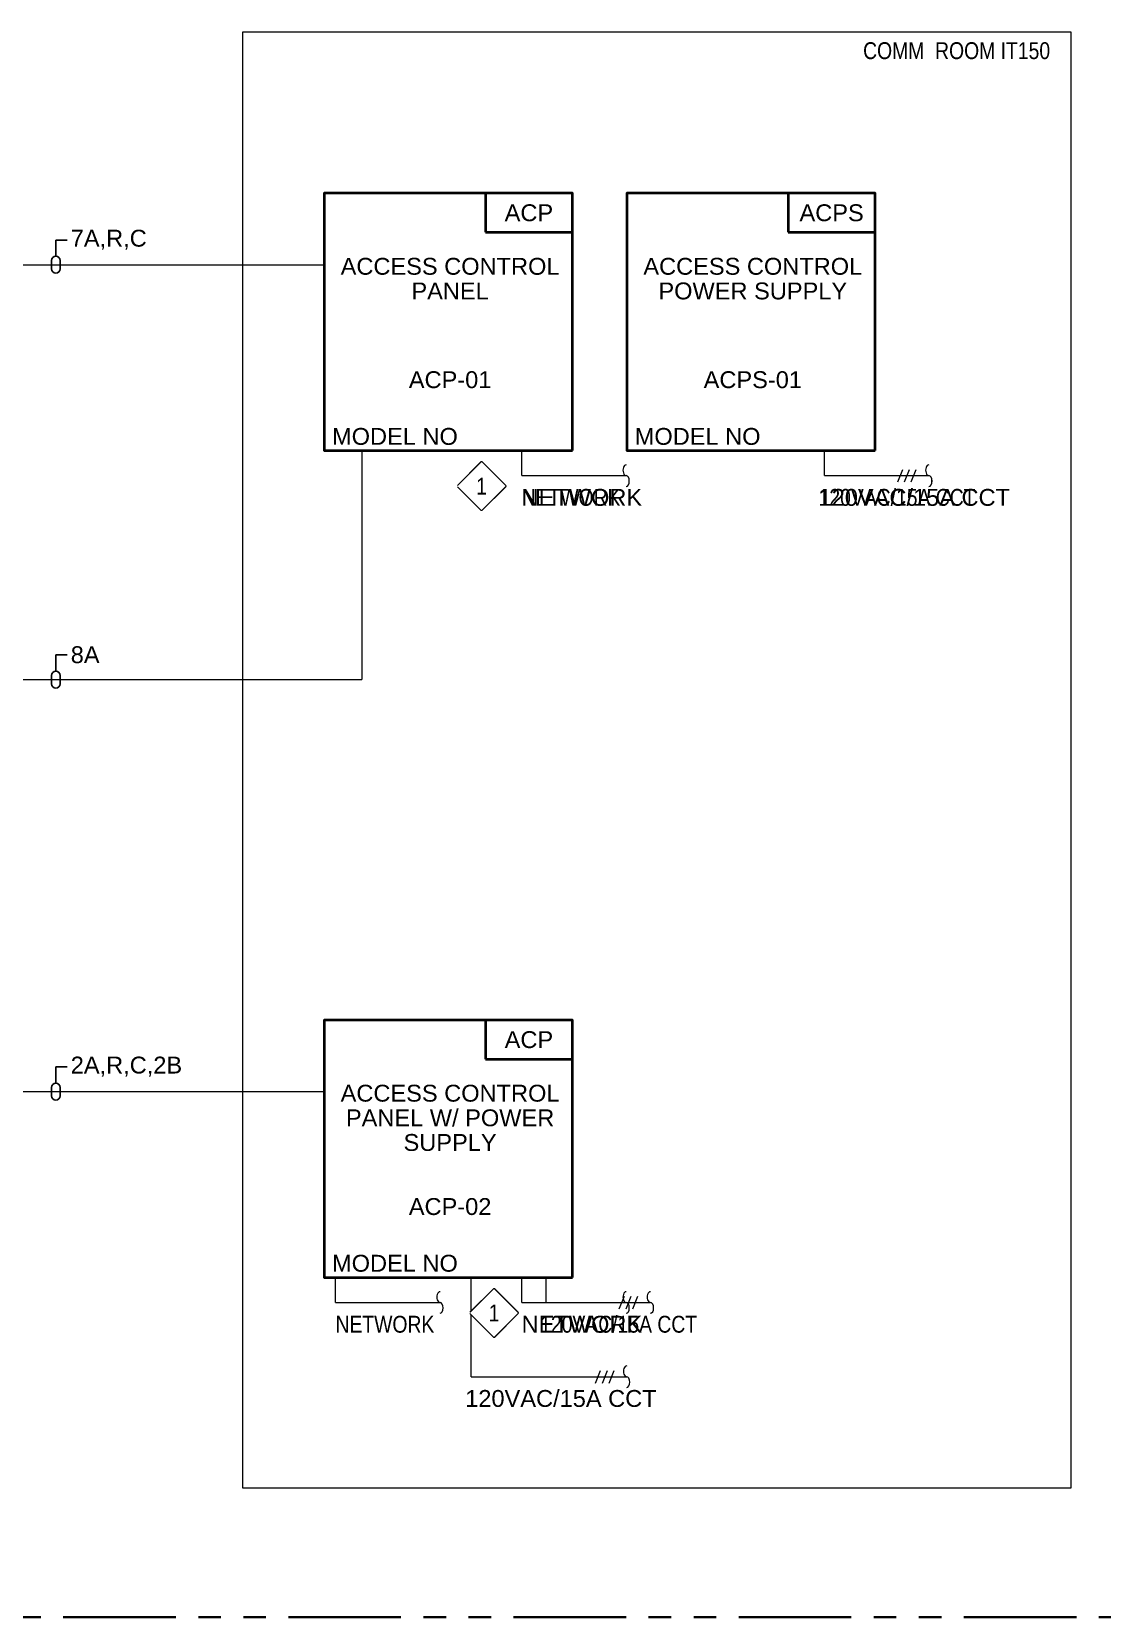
# Model space of a CAD drawing. Header units: inches. Extents: x 84 to 207, y -12 to 77.
# Drawn here: x 100.87 to 106.81, y 61.31 to 70.12 of the extents above; entities that cross this region are included whole.
import ezdxf
from ezdxf import colors
from ezdxf.entities.mleader import LeaderData, LeaderLine
from ezdxf.enums import TextEntityAlignment as Align
from ezdxf.math import Vec2, Vec3

# ---------------------------------------------------------------- set-up
doc = ezdxf.new("R2010")
doc.units = ezdxf.units.IN
doc.header["$MEASUREMENT"] = 0
doc.set_wipeout_variables(frame=1)
doc.linetypes.add('PHANTOM2', pattern=[1.25, 0.625, -0.125, 0.125, -0.125, 0.125, -0.125])
for name, color, linetype, lineweight in [('E-SEC-WIRE', 6, 'Continuous', 18), ('E-SERT-ACCS', 23, 'Continuous', 40), ('F-ALRM-WIRE-DTCT', 151, 'Continuous', 35), ('F-ANNO-TEXT', 7, 'Continuous', 25), ('F-ANNO-WIPE', 7, 'Continuous', 0), ('F-CTRL-PANL', 23, 'Continuous', 40), ('S-ANNO-DIMS', 2, 'Continuous', 25)]:
    doc.layers.add(name, color=color, linetype=linetype, lineweight=lineweight)
doc.styles.add('Body', font='', dxfattribs={"height": 0.09375})
doc.styles.add('MtXpl_Arial_Narrow', font='arial.ttf')
doc.styles.get('Body').set_extended_font_data('Arial Narrow')

# ---------------------------------------------------------------- blocks, each defined once
blk = doc.blocks.new('WireTagLoop')
at = {"color": 0, "linetype": 'ByBlock', "lineweight": -2}
blk.add_lwpolyline([(-0.5, 0.5, 0.999484), (-0.5, -0.5), (0.5, -0.5, 0.999484), (0.5, 0.5, 0.000258)], format="xyb", close=True, dxfattribs=at)
blk = doc.blocks.new('ACP_Access_Control_Panel')
blk.add_wipeout([(-0.2412, 0), (-0.2412, -0.217), (0.2412, -0.217), (0.2412, 0)])
at = {"color": 0, "linetype": 'ByBlock', "lineweight": -2}
blk.add_lwpolyline([(-0.2412, -0.217), (0.2412, -0.217), (0.2412, 0), (-0.2412, 0)], close=True, dxfattribs=at)
at = {"layer": 'E-SERT-ACCS', "color": 7, "style": 'MtXpl_Arial_Narrow', "flags": 8}
blk.add_attdef('MODELNO.', text='', height=0.0938, dxfattribs=at).set_placement((0.2412, 0), align=Align.BOTTOM_LEFT)
blk.add_attdef('DEVICE_TYPE', text='', height=0.0938, dxfattribs=at).set_placement((0, -0.1085), align=Align.MIDDLE)
blk = doc.blocks.new('ACP_FULL')
at = {"layer": 'E-SEC-WIRE'}
for q in [(0.4078, -1.4297), (0.9874, -1.5687)]:
    blk.add_line((0.4078, -1.5687), q, dxfattribs=at)
for centre, start_param, end_param in [((0.9874, -1.5387), 0, 3.141593), ((0.9874, -1.5986), 3.141593, 6.283185)]:
    blk.add_ellipse(centre, major_axis=(0, 0.03), ratio=0.590571, start_param=start_param, end_param=end_param, dxfattribs=at)
at = {"layer": 'E-SERT-ACCS'}
ref = blk.add_blockref('ACP_Access_Control_Panel', (0.4478, 0), dxfattribs=at)
ref.add_attrib('DEVICE_TYPE', 'ACP', dxfattribs={"color": 7, "height": 0.09375, "style": 'MtXpl_Arial_Narrow'}).set_placement((0.4478, -0.1085), align=Align.MIDDLE)
at = {"layer": 'E-SERT-ACCS', "color": 7, "style": 'MtXpl_Arial_Narrow', "flags": 8}
blk.add_attdef('PANEL_ID', text='', height=0.0938, dxfattribs=at).set_placement((0.0102, -1.0356), align=Align.MIDDLE)
blk.add_attdef('MODELNO.', text='', height=0.0938, dxfattribs=at).set_placement((-0.6454, -1.4256), align=Align.BOTTOM_LEFT)
at = {"layer": 'F-ANNO-TEXT', "style": 'MtXpl_Arial_Narrow'}
for s, p in [('ACCESS CONTROL', (0.0102, -0.406)), ('PANEL', (0.0102, -0.5428))]:
    blk.add_text(s, height=0.09375, dxfattribs=at).set_placement(p, align=Align.MIDDLE_CENTER)
at = {"layer": 'F-ANNO-TEXT', "insert": (0.4072, -1.69), "char_height": 0.09375, "width": 1.32, "attachment_point": 4, "style": 'MtXpl_Arial_Narrow'}
blk.add_mtext('NETWORK', dxfattribs=at)
at = {"layer": 'F-CTRL-PANL'}
blk.add_lwpolyline([(0.689, -1.4297), (0.689, 0), (-0.689, 0), (-0.689, -1.4297)], close=True, dxfattribs=at)
blk = doc.blocks.new('ACPS_Access_Control_Power_Supply')
blk.add_wipeout([(-0.2412, 0), (-0.2412, -0.217), (0.2412, -0.217), (0.2412, 0)])
at = {"color": 0, "linetype": 'ByBlock', "lineweight": -2}
blk.add_lwpolyline([(-0.2412, -0.217), (0.2412, -0.217), (0.2412, 0), (-0.2412, 0)], close=True, dxfattribs=at)
at = {"layer": 'E-SERT-ACCS', "color": 7, "style": 'MtXpl_Arial_Narrow', "flags": 8}
blk.add_attdef('MODELNO.', text='', height=0.0938, dxfattribs=at).set_placement((0.2412, 0), align=Align.BOTTOM_LEFT)
blk.add_attdef('DEVICE_TYPE', text='', height=0.0938, dxfattribs=at).set_placement((0, -0.1085), align=Align.MIDDLE)
blk = doc.blocks.new('ACPS_FULL')
at = {"layer": 'E-SEC-WIRE'}
for p, q in [((0.4078, -1.5687), (0.4078, -1.4297)), ((0.4078, -1.5687), (0.9874, -1.5687)), ((0.8149, -1.6035), (0.8427, -1.5338)), ((0.8524, -1.6035), (0.8802, -1.5338)), ((0.8899, -1.6035), (0.9177, -1.5338))]:
    blk.add_line(p, q, dxfattribs=at)
for centre, start_param, end_param in [((0.9874, -1.5387), 0, 3.141593), ((0.9874, -1.5986), 3.141593, 6.283185)]:
    blk.add_ellipse(centre, major_axis=(0, 0.03), ratio=0.590571, start_param=start_param, end_param=end_param, dxfattribs=at)
at = {"layer": 'E-SERT-ACCS'}
ref = blk.add_blockref('ACPS_Access_Control_Power_Supply', (0.4478, 0), dxfattribs=at)
ref.add_attrib('DEVICE_TYPE', 'ACPS', dxfattribs={"color": 7, "height": 0.09375, "style": 'MtXpl_Arial_Narrow'}).set_placement((0.4478, -0.1085), align=Align.MIDDLE)
at = {"layer": 'E-SERT-ACCS', "color": 7, "style": 'MtXpl_Arial_Narrow', "flags": 8}
blk.add_attdef('PANEL_ID', text='', height=0.0938, dxfattribs=at).set_placement((0.0102, -1.0356), align=Align.MIDDLE)
blk.add_attdef('MODELNO.', text='', height=0.0938, dxfattribs=at).set_placement((-0.6454, -1.4256), align=Align.BOTTOM_LEFT)
at = {"layer": 'F-ANNO-TEXT', "style": 'MtXpl_Arial_Narrow'}
for s, p in [('ACCESS CONTROL', (0.0102, -0.406)), ('POWER SUPPLY', (0.0102, -0.5428))]:
    blk.add_text(s, height=0.09375, dxfattribs=at).set_placement(p, align=Align.MIDDLE_CENTER)
at = {"layer": 'F-ANNO-TEXT', "insert": (0.3755, -1.69), "char_height": 0.09375, "width": 1.32, "attachment_point": 4, "style": 'MtXpl_Arial_Narrow'}
blk.add_mtext('120VAC/15A CCT', dxfattribs=at)
at = {"layer": 'F-CTRL-PANL'}
blk.add_lwpolyline([(0.689, -1.4297), (0.689, 0), (-0.689, 0), (-0.689, -1.4297)], close=True, dxfattribs=at)
blk = doc.blocks.new('AC_120VAC')
at = {"layer": 'E-SEC-WIRE'}
for p, q in [((0, -0.139), (0, 0)), ((0, -0.139), (0.5797, -0.139)), ((0.4071, -0.1738), (0.435, -0.1042)), ((0.4446, -0.1738), (0.4725, -0.1042)), ((0.4821, -0.1738), (0.51, -0.1042))]:
    blk.add_line(p, q, dxfattribs=at)
for centre, start_param, end_param in [((0.5797, -0.109), 0, 3.141593), ((0.5797, -0.169), 3.141593, 6.283185)]:
    blk.add_ellipse(centre, major_axis=(0, 0.03), ratio=0.590571, start_param=start_param, end_param=end_param, dxfattribs=at)
at = {"layer": 'E-SERT-ACCS', "color": 7, "lineweight": 25, "insert": (-0.0323, -0.2603), "char_height": 0.09375, "width": 1.32, "attachment_point": 4, "style": 'Body'}
blk.add_mtext('120VAC/15A CCT', dxfattribs=at)
blk = doc.blocks.new('KEYNOTE')
at = {"color": 0, "linetype": 'ByBlock', "lineweight": -2, "transparency": 16777216}
blk.add_lwpolyline([(-0.1326, 0), (0, -0.1326), (0.1326, 0), (0, 0.1326)], close=True, dxfattribs=at)
at = {"color": 0, "linetype": 'ByBlock', "lineweight": -2, "transparency": 16777216, "style": 'Body'}
blk.add_attdef('KEYNOTE', text='', height=0.0938, dxfattribs=at).set_placement((0, 0), align=Align.MIDDLE_CENTER)
at = {"color": 0, "linetype": 'ByBlock', "lineweight": -2, "transparency": 16777216}
blk.add_wipeout([(0, 0.1326), (-0.1326, 0), (0, -0.1326), (0.1326, 0)], dxfattribs=at).dxf.layer = 'F-ANNO-WIPE'
blk = doc.blocks.new('ACP_FULL_W_Power_Supply')
at = {"layer": 'E-SEC-WIRE'}
for p, q in [((0.1265, -1.9807), (0.1265, -1.4297)), ((0.4078, -1.5687), (0.4078, -1.4297)), ((0.4078, -1.5687), (0.9874, -1.5687)), ((0.1265, -1.9807), (0.9906, -1.9807)), ((0.8181, -2.0156), (0.8459, -1.9459)), ((0.8556, -2.0156), (0.8834, -1.9459)), ((0.8931, -2.0156), (0.9209, -1.9459))]:
    blk.add_line(p, q, dxfattribs=at)
for centre, start_param, end_param in [((0.9874, -1.5387), 0, 3.141593), ((0.9874, -1.5986), 3.141593, 6.283185), ((0.9906, -1.9508), 0, 3.141593), ((0.9906, -2.0107), 3.141593, 6.283185)]:
    blk.add_ellipse(centre, major_axis=(0, 0.03), ratio=0.590571, start_param=start_param, end_param=end_param, dxfattribs=at)
at = {"layer": 'E-SERT-ACCS'}
ref = blk.add_blockref('ACP_Access_Control_Panel', (0.4478, 0), dxfattribs=at)
ref.add_attrib('DEVICE_TYPE', 'ACP', dxfattribs={"color": 7, "height": 0.09375, "style": 'MtXpl_Arial_Narrow'}).set_placement((0.4478, -0.1085), align=Align.MIDDLE)
at = {"layer": 'E-SERT-ACCS', "color": 7, "style": 'MtXpl_Arial_Narrow', "flags": 8}
blk.add_attdef('PANEL_ID', text='', height=0.0938, dxfattribs=at).set_placement((0.0102, -1.0356), align=Align.MIDDLE)
blk.add_attdef('MODELNO.', text='', height=0.0938, dxfattribs=at).set_placement((-0.6454, -1.4256), align=Align.BOTTOM_LEFT)
at = {"layer": 'F-ANNO-TEXT', "style": 'MtXpl_Arial_Narrow'}
for s, p in [('ACCESS CONTROL', (0.0102, -0.406)), ('PANEL W/ POWER', (0.0102, -0.5428)), ('SUPPLY', (0.0102, -0.6797))]:
    blk.add_text(s, height=0.09375, dxfattribs=at).set_placement(p, align=Align.MIDDLE_CENTER)
at = {"layer": 'F-ANNO-TEXT', "char_height": 0.09375, "width": 1.32, "attachment_point": 4, "style": 'MtXpl_Arial_Narrow'}
for s, insert in [('NETWORK', (0.4072, -1.69)), ('120VAC/15A CCT', (0.0942, -2.1021))]:
    blk.add_mtext(s, dxfattribs=dict(at, insert=insert))
at = {"layer": 'F-CTRL-PANL'}
blk.add_lwpolyline([(0.689, -1.4297), (0.689, 0), (-0.689, 0), (-0.689, -1.4297)], close=True, dxfattribs=at)

msp = doc.modelspace()

# ---------------------------------------------------------------- linework, layer by layer
at = {"layer": 'E-SEC-WIRE'}
for p, q in [((93.2404, 68.8265), (102.4902, 68.8265)), ((93.2404, 66.5223), (102.7, 66.5223)), ((96.2404, 64.2342), (102.4902, 64.2342))]:
    msp.add_line(p, q, dxfattribs=at)
at = {"layer": 'F-ALRM-WIRE-DTCT', "color": 251, "linetype": 'PHANTOM2', "true_color": 0x636466}
msp.add_line((91.0418, 61.3144), (107.4686, 61.3144), dxfattribs=at)
at = {"layer": 'S-ANNO-DIMS', "color": 8, "lineweight": 15}
msp.add_lwpolyline([(102.0381, 70.1206), (106.6355, 70.1206), (106.6355, 62.0311), (102.0381, 62.0311)], close=True, dxfattribs=at)

# ---------------------------------------------------------------- block references
at = {"layer": 'E-SERT-ACCS'}
msp.add_blockref('AC_120VAC', (103.7219, 63.2016), dxfattribs=at)

# ---------------------------------------------------------------- texts
at = {"layer": 'E-SERT-ACCS', "color": 7, "lineweight": 25, "insert": (106.5208, 70.0147), "char_height": 0.09375, "width": 1.32, "attachment_point": 6, "style": 'Body'}
msp.add_mtext('COMM  ROOM IT150', dxfattribs=at)

# ---------------------------------------------------------------- leaders
at = {"layer": 'E-SERT-ACCS', "color": 7}
ml = msp.add_multileader_mtext('Standard', dxfattribs=at)
ml.set_content('7A,R,C', color=7, style='MtXpl_Arial_Narrow')
ml.set_leader_properties(color=256, linetype='Continuous')
ml.set_arrow_properties(name='WireTagLoop')
ml.build(insert=Vec2(0, 0))
ml.multileader.update_dxf_attribs({"text_left_attachment_type": 2, "text_right_attachment_type": 2, "text_bottom_attachment_type": 2, "dogleg_length": 0.0625, "arrow_head_size": 0.0469})
ctx = ml.context
ctx.base_point, ctx.char_height, ctx.arrow_head_size, ctx.landing_gap_size, ctx.plane_origin = Vec3(101.0632, 68.9637), 0.09375, 0.0469, 0.02, Vec3(57.8229, 76.9453)
ctx.left_attachment, ctx.right_attachment, ctx.top_attachment = 2, 2, 2
notes = []
notes.append((ctx, [(1, (1, 1, 0), (101.0007, 68.9637), (1, 0), 0.0625, [(0, [(101.0007, 68.8265)], 0, [])])]))
ctx.mtext.insert, ctx.mtext.flow_direction = Vec3(101.0832, 69.0206), 5
ml = msp.add_multileader_mtext('Standard', dxfattribs=at)
ml.set_content('8A', color=7, style='MtXpl_Arial_Narrow')
ml.set_leader_properties(color=256, linetype='Continuous')
ml.set_arrow_properties(name='WireTagLoop')
ml.build(insert=Vec2(0, 0))
ml.multileader.update_dxf_attribs({"text_left_attachment_type": 2, "text_right_attachment_type": 2, "text_bottom_attachment_type": 2, "dogleg_length": 0.0625, "arrow_head_size": 0.0469})
ctx = ml.context
ctx.base_point, ctx.char_height, ctx.arrow_head_size, ctx.landing_gap_size, ctx.plane_origin = Vec3(101.0632, 66.6595), 0.09375, 0.0469, 0.02, Vec3(57.8229, 74.641)
ctx.left_attachment, ctx.right_attachment, ctx.top_attachment = 2, 2, 2
notes.append((ctx, [(1, (1, 1, 0), (101.0007, 66.6595), (1, 0), 0.0625, [(0, [(101.0007, 66.5223)], 0, [])])]))
ctx.mtext.insert, ctx.mtext.flow_direction = Vec3(101.0832, 66.7074), 5
ml = msp.add_multileader_mtext('Standard', dxfattribs=at)
ml.set_content('2A,R,C,2B', color=7, style='MtXpl_Arial_Narrow')
ml.set_leader_properties(color=256, linetype='Continuous')
ml.set_arrow_properties(name='WireTagLoop')
ml.build(insert=Vec2(0, 0))
ml.multileader.update_dxf_attribs({"text_left_attachment_type": 2, "text_right_attachment_type": 2, "text_bottom_attachment_type": 2, "dogleg_length": 0.0625, "arrow_head_size": 0.0469})
ctx = ml.context
ctx.base_point, ctx.char_height, ctx.arrow_head_size, ctx.landing_gap_size, ctx.plane_origin = Vec3(101.0632, 64.3714), 0.09375, 0.0469, 0.02, Vec3(57.8229, 72.3529)
ctx.left_attachment, ctx.right_attachment, ctx.top_attachment = 2, 2, 2
notes.append((ctx, [(1, (1, 1, 0), (101.0007, 64.3714), (1, 0), 0.0625, [(0, [(101.0007, 64.2342)], 0, [])])]))
ctx.mtext.insert, ctx.mtext.flow_direction = Vec3(101.0832, 64.4283), 5
for ctx, leaders in notes:
    for number, flags, end, landing, length, lines in leaders:
        leader = LeaderData()
        leader.index, (leader.has_last_leader_line, leader.has_dogleg_vector, leader.attachment_direction) = number, flags
        leader.last_leader_point, leader.dogleg_vector, leader.dogleg_length = Vec3(end), Vec3(landing), length
        for number, points, colour, breaks in lines:
            line = LeaderLine()
            line.index, line.vertices, line.color, line.breaks = number, Vec3.list(points), colors.encode_raw_color(colour), breaks
            leader.lines.append(line)
        ctx.leaders.append(leader)

# ---------------------------------------------------------------- next in the draw order: block references
ref = msp.add_blockref('ACP_FULL', (103.1792, 69.2236))
ref.add_attrib('PANEL_ID', 'ACP-01', dxfattribs={"layer": 'E-SERT-ACCS', "color": 7, "height": 0.09375, "style": 'MtXpl_Arial_Narrow'}).set_placement((103.1895, 68.188), align=Align.MIDDLE)
ref.add_attrib('MODELNO.', 'MODEL NO', dxfattribs={"layer": 'E-SERT-ACCS', "color": 7, "height": 0.09375, "style": 'MtXpl_Arial_Narrow'}).set_placement((102.5339, 67.798), align=Align.BOTTOM_LEFT)
ref = msp.add_blockref('ACP_FULL_W_Power_Supply', (103.1792, 64.6312))
ref.add_attrib('MODELNO.', 'MODEL NO', dxfattribs={"layer": 'E-SERT-ACCS', "color": 7, "height": 0.09375, "style": 'MtXpl_Arial_Narrow'}).set_placement((102.5339, 63.2057), align=Align.BOTTOM_LEFT)
ref.add_attrib('PANEL_ID', 'ACP-02', dxfattribs={"layer": 'E-SERT-ACCS', "color": 7, "height": 0.09375, "style": 'MtXpl_Arial_Narrow'}).set_placement((103.1895, 63.5957), align=Align.MIDDLE)

# ---------------------------------------------------------------- next in the draw order: linework, layer by layer
at = {"layer": 'E-SEC-WIRE'}
for p, q in [((102.7, 67.7939), (102.7, 66.5223)), ((103.587, 67.6549), (103.587, 67.7939)), ((102.5537, 63.0626), (102.5537, 63.2016)), ((102.5537, 63.0626), (103.1334, 63.0626))]:
    msp.add_line(p, q, dxfattribs=at)
for centre, start_param, end_param in [((103.1334, 63.0926), 0, 3.141593), ((103.1334, 63.0326), 3.141593, 6.283185)]:
    msp.add_ellipse(centre, major_axis=(0, 0.03), ratio=0.590571, start_param=start_param, end_param=end_param, dxfattribs=at)

# ---------------------------------------------------------------- next in the draw order: block references
ref = msp.add_blockref('ACPS_FULL', (104.8598, 69.2236))
ref.add_attrib('MODELNO.', 'MODEL NO', dxfattribs={"layer": 'E-SERT-ACCS', "color": 7, "height": 0.09375, "style": 'MtXpl_Arial_Narrow'}).set_placement((104.2145, 67.798), align=Align.BOTTOM_LEFT)
ref.add_attrib('PANEL_ID', 'ACPS-01', dxfattribs={"layer": 'E-SERT-ACCS', "color": 7, "height": 0.09375, "style": 'MtXpl_Arial_Narrow'}).set_placement((104.8701, 68.188), align=Align.MIDDLE)
at = {"layer": 'E-SERT-ACCS', "color": 7}
ref = msp.add_blockref('KEYNOTE', (103.3644, 67.5969), dxfattribs=at)
ref.add_attrib('KEYNOTE', '1', dxfattribs={"layer": '0', "color": 0, "linetype": 'ByBlock', "lineweight": -2, "height": 0.0938, "style": 'Body'}).set_placement((103.3644, 67.5969), align=Align.MIDDLE_CENTER)
ref = msp.add_blockref('KEYNOTE', (103.4333, 63.0045), dxfattribs=at)
ref.add_attrib('KEYNOTE', '1', dxfattribs={"layer": '0', "color": 0, "linetype": 'ByBlock', "lineweight": -2, "height": 0.0938, "style": 'Body'}).set_placement((103.4333, 63.0045), align=Align.MIDDLE_CENTER)

# ---------------------------------------------------------------- next in the draw order: texts
at = {"layer": 'E-SERT-ACCS', "color": 7, "lineweight": 25, "insert": (102.5532, 62.9412), "char_height": 0.09375, "width": 1.32, "attachment_point": 4, "style": 'Body'}
msp.add_mtext('NETWORK', dxfattribs=at)

# ---------------------------------------------------------------- next in the draw order: linework, layer by layer
at = {"layer": 'E-SEC-WIRE'}
msp.add_line((103.587, 67.6549), (104.1667, 67.6549), dxfattribs=at)
for centre, start_param, end_param in [((104.1667, 67.6849), 0, 3.141593), ((104.1667, 67.625), 3.141593, 6.283185)]:
    msp.add_ellipse(centre, major_axis=(0, 0.03), ratio=0.590571, start_param=start_param, end_param=end_param, dxfattribs=at)

# ---------------------------------------------------------------- next in the draw order: block references
at = {"layer": 'E-SERT-ACCS'}
msp.add_blockref('AC_120VAC', (105.2676, 67.7939), dxfattribs=at)

# ---------------------------------------------------------------- next in the draw order: texts
at = {"layer": 'E-SERT-ACCS', "color": 7, "lineweight": 25, "insert": (103.5865, 67.5336), "char_height": 0.09375, "width": 1.32, "attachment_point": 4, "style": 'Body'}
msp.add_mtext('NETWORK', dxfattribs=at)

doc.saveas('drawing.dxf')
